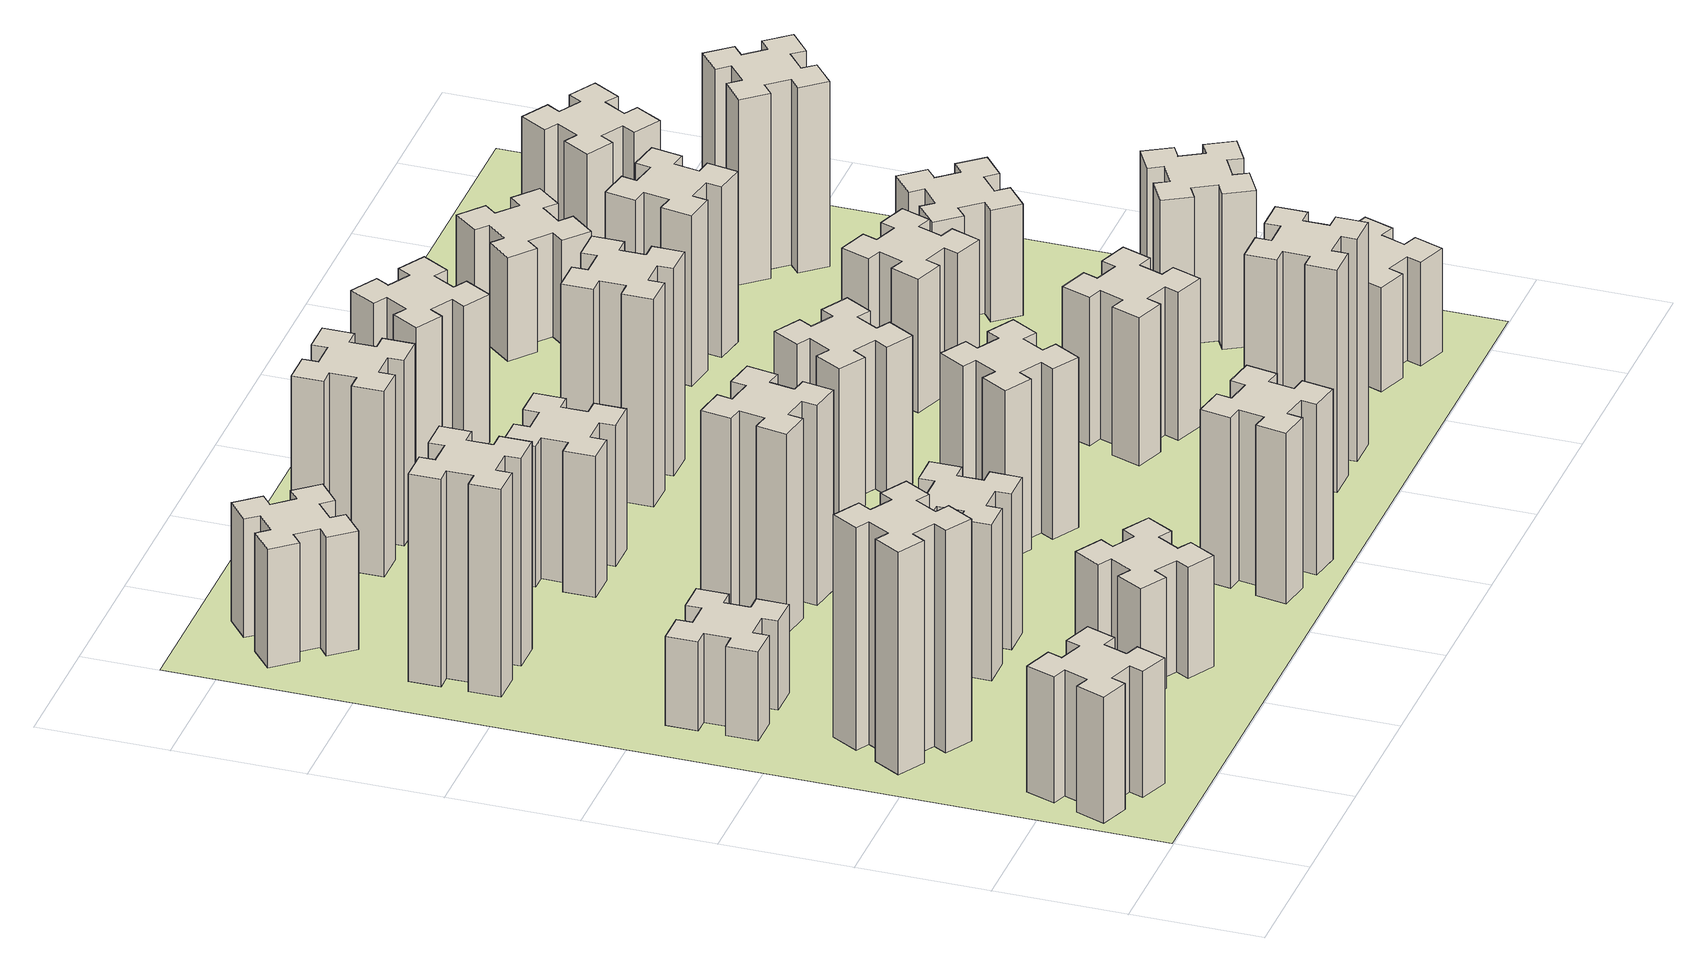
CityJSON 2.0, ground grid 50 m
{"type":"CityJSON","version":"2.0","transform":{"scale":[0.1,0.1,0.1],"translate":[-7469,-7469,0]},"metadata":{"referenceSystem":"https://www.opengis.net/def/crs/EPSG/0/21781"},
"CityObjects":{
"building1":{"type":"Building","attributes":{"class":"1000","function":"1000","usage":"1000","yearOfConstruction":2016,"roofType":"1000","measuredHeight":51,"storeysAboveGround":30,"storeysBelowGround":0},"geometry":[{"type":"Solid","lod":"1","boundaries":[[[[0,1,2,3,4,5,6,7,8,9,10,11,12,13,14,15,16,17,18,19]],[[17,16,20,21]],[[16,15,22,20]],[[15,14,23,22]],[[14,13,24,23]],[[13,12,25,24]],[[12,11,26,25]],[[11,10,27,26]],[[10,9,28,27]],[[9,8,29,28]],[[8,7,30,29]],[[7,6,31,30]],[[6,5,32,31]],[[5,4,33,32]],[[4,3,34,33]],[[3,2,35,34]],[[2,1,36,35]],[[1,0,37,36]],[[0,19,38,37]],[[19,18,39,38]],[[18,17,21,39]],[[24,25,26,27,28,29,30,31,32,33,34,35,36,37,38,39,21,20,22,23]]]]}]},
"building2":{"type":"Building","attributes":{"class":"1000","function":"1000","usage":"1000","yearOfConstruction":2016,"roofType":"1000","measuredHeight":90,"storeysAboveGround":30,"storeysBelowGround":0},"geometry":[{"type":"Solid","lod":"1","boundaries":[[[[40,41,42,43,44,45,46,47,48,49,50,51,52,53,54,55,56,57,58,59]],[[57,56,60,61]],[[56,55,62,60]],[[55,54,63,62]],[[54,53,64,63]],[[53,52,65,64]],[[52,51,66,65]],[[51,50,67,66]],[[50,49,68,67]],[[49,48,69,68]],[[48,47,70,69]],[[47,46,71,70]],[[46,45,72,71]],[[45,44,73,72]],[[44,43,74,73]],[[43,42,75,74]],[[42,41,76,75]],[[41,40,77,76]],[[40,59,78,77]],[[59,58,79,78]],[[58,57,61,79]],[[64,65,66,67,68,69,70,71,72,73,74,75,76,77,78,79,61,60,62,63]]]]}]},
"building3":{"type":"Building","attributes":{"class":"1000","function":"1000","usage":"1000","yearOfConstruction":2016,"roofType":"1000","measuredHeight":36,"storeysAboveGround":30,"storeysBelowGround":0},"geometry":[{"type":"Solid","lod":"1","boundaries":[[[[80,81,82,83,84,85,86,87,88,89,90,91,92,93,94,95,96,97,98,99]],[[97,96,100,101]],[[96,95,102,100]],[[95,94,103,102]],[[94,93,104,103]],[[93,92,105,104]],[[92,91,106,105]],[[91,90,107,106]],[[90,89,108,107]],[[89,88,109,108]],[[88,87,110,109]],[[87,86,111,110]],[[86,85,112,111]],[[85,84,113,112]],[[84,83,114,113]],[[83,82,115,114]],[[82,81,116,115]],[[81,80,117,116]],[[80,99,118,117]],[[99,98,119,118]],[[98,97,101,119]],[[104,105,106,107,108,109,110,111,112,113,114,115,116,117,118,119,101,100,102,103]]]]}]},
"building4":{"type":"Building","attributes":{"class":"1000","function":"1000","usage":"1000","yearOfConstruction":2016,"roofType":"1000","measuredHeight":84,"storeysAboveGround":30,"storeysBelowGround":0},"geometry":[{"type":"Solid","lod":"1","boundaries":[[[[120,121,122,123,124,125,126,127,128,129,130,131,132,133,134,135,136,137,138,139]],[[137,136,140,141]],[[136,135,142,140]],[[135,134,143,142]],[[134,133,144,143]],[[133,132,145,144]],[[132,131,146,145]],[[131,130,147,146]],[[130,129,148,147]],[[129,128,149,148]],[[128,127,150,149]],[[127,126,151,150]],[[126,125,152,151]],[[125,124,153,152]],[[124,123,154,153]],[[123,122,155,154]],[[122,121,156,155]],[[121,120,157,156]],[[120,139,158,157]],[[139,138,159,158]],[[138,137,141,159]],[[144,145,146,147,148,149,150,151,152,153,154,155,156,157,158,159,141,140,142,143]]]]}]},
"building5":{"type":"Building","attributes":{"class":"1000","function":"1000","usage":"1000","yearOfConstruction":2016,"roofType":"1000","measuredHeight":45,"storeysAboveGround":30,"storeysBelowGround":0},"geometry":[{"type":"Solid","lod":"1","boundaries":[[[[160,161,162,163,164,165,166,167,168,169,170,171,172,173,174,175,176,177,178,179]],[[177,176,180,181]],[[176,175,182,180]],[[175,174,183,182]],[[174,173,184,183]],[[173,172,185,184]],[[172,171,186,185]],[[171,170,187,186]],[[170,169,188,187]],[[169,168,189,188]],[[168,167,190,189]],[[167,166,191,190]],[[166,165,192,191]],[[165,164,193,192]],[[164,163,194,193]],[[163,162,195,194]],[[162,161,196,195]],[[161,160,197,196]],[[160,179,198,197]],[[179,178,199,198]],[[178,177,181,199]],[[184,185,186,187,188,189,190,191,192,193,194,195,196,197,198,199,181,180,182,183]]]]}]},
"building6":{"type":"Building","attributes":{"class":"1000","function":"1000","usage":"1000","yearOfConstruction":2016,"roofType":"1000","measuredHeight":63,"storeysAboveGround":30,"storeysBelowGround":0},"geometry":[{"type":"Solid","lod":"1","boundaries":[[[[200,201,202,203,204,205,206,207,208,209,210,211,212,213,214,215,216,217,218,219]],[[217,216,220,221]],[[216,215,222,220]],[[215,214,223,222]],[[214,213,224,223]],[[213,212,225,224]],[[212,211,226,225]],[[211,210,227,226]],[[210,209,228,227]],[[209,208,229,228]],[[208,207,230,229]],[[207,206,231,230]],[[206,205,232,231]],[[205,204,233,232]],[[204,203,234,233]],[[203,202,235,234]],[[202,201,236,235]],[[201,200,237,236]],[[200,219,238,237]],[[219,218,239,238]],[[218,217,221,239]],[[224,225,226,227,228,229,230,231,232,233,234,235,236,237,238,239,221,220,222,223]]]]}]},
"building7":{"type":"Building","attributes":{"class":"1000","function":"1000","usage":"1000","yearOfConstruction":2016,"roofType":"1000","measuredHeight":48,"storeysAboveGround":30,"storeysBelowGround":0},"geometry":[{"type":"Solid","lod":"1","boundaries":[[[[240,241,242,243,244,245,246,247,248,249,250,251,252,253,254,255,256,257,258,259]],[[257,256,260,261]],[[256,255,262,260]],[[255,254,263,262]],[[254,253,264,263]],[[253,252,265,264]],[[252,251,266,265]],[[251,250,267,266]],[[250,249,268,267]],[[249,248,269,268]],[[248,247,270,269]],[[247,246,271,270]],[[246,245,272,271]],[[245,244,273,272]],[[244,243,274,273]],[[243,242,275,274]],[[242,241,276,275]],[[241,240,277,276]],[[240,259,278,277]],[[259,258,279,278]],[[258,257,261,279]],[[264,265,266,267,268,269,270,271,272,273,274,275,276,277,278,279,261,260,262,263]]]]}]},
"building8":{"type":"Building","attributes":{"class":"1000","function":"1000","usage":"1000","yearOfConstruction":2016,"roofType":"1000","measuredHeight":81,"storeysAboveGround":30,"storeysBelowGround":0},"geometry":[{"type":"Solid","lod":"1","boundaries":[[[[280,281,282,283,284,285,286,287,288,289,290,291,292,293,294,295,296,297,298,299]],[[297,296,300,301]],[[296,295,302,300]],[[295,294,303,302]],[[294,293,304,303]],[[293,292,305,304]],[[292,291,306,305]],[[291,290,307,306]],[[290,289,308,307]],[[289,288,309,308]],[[288,287,310,309]],[[287,286,311,310]],[[286,285,312,311]],[[285,284,313,312]],[[284,283,314,313]],[[283,282,315,314]],[[282,281,316,315]],[[281,280,317,316]],[[280,299,318,317]],[[299,298,319,318]],[[298,297,301,319]],[[304,305,306,307,308,309,310,311,312,313,314,315,316,317,318,319,301,300,302,303]]]]}]},
"building9":{"type":"Building","attributes":{"class":"1000","function":"1000","usage":"1000","yearOfConstruction":2016,"roofType":"1000","measuredHeight":57,"storeysAboveGround":30,"storeysBelowGround":0},"geometry":[{"type":"Solid","lod":"1","boundaries":[[[[320,321,322,323,324,325,326,327,328,329,330,331,332,333,334,335,336,337,338,339]],[[337,336,340,341]],[[336,335,342,340]],[[335,334,343,342]],[[334,333,344,343]],[[333,332,345,344]],[[332,331,346,345]],[[331,330,347,346]],[[330,329,348,347]],[[329,328,349,348]],[[328,327,350,349]],[[327,326,351,350]],[[326,325,352,351]],[[325,324,353,352]],[[324,323,354,353]],[[323,322,355,354]],[[322,321,356,355]],[[321,320,357,356]],[[320,339,358,357]],[[339,338,359,358]],[[338,337,341,359]],[[344,345,346,347,348,349,350,351,352,353,354,355,356,357,358,359,341,340,342,343]]]]}]},
"building10":{"type":"Building","attributes":{"class":"1000","function":"1000","usage":"1000","yearOfConstruction":2016,"roofType":"1000","measuredHeight":69,"storeysAboveGround":30,"storeysBelowGround":0},"geometry":[{"type":"Solid","lod":"1","boundaries":[[[[360,361,362,363,364,365,366,367,368,369,370,371,372,373,374,375,376,377,378,379]],[[377,376,380,381]],[[376,375,382,380]],[[375,374,383,382]],[[374,373,384,383]],[[373,372,385,384]],[[372,371,386,385]],[[371,370,387,386]],[[370,369,388,387]],[[369,368,389,388]],[[368,367,390,389]],[[367,366,391,390]],[[366,365,392,391]],[[365,364,393,392]],[[364,363,394,393]],[[363,362,395,394]],[[362,361,396,395]],[[361,360,397,396]],[[360,379,398,397]],[[379,378,399,398]],[[378,377,381,399]],[[384,385,386,387,388,389,390,391,392,393,394,395,396,397,398,399,381,380,382,383]]]]}]},
"building11":{"type":"Building","attributes":{"class":"1000","function":"1000","usage":"1000","yearOfConstruction":2016,"roofType":"1000","measuredHeight":75,"storeysAboveGround":30,"storeysBelowGround":0},"geometry":[{"type":"Solid","lod":"1","boundaries":[[[[400,401,402,403,404,405,406,407,408,409,410,411,412,413,414,415,416,417,418,419]],[[417,416,420,421]],[[416,415,422,420]],[[415,414,423,422]],[[414,413,424,423]],[[413,412,425,424]],[[412,411,426,425]],[[411,410,427,426]],[[410,409,428,427]],[[409,408,429,428]],[[408,407,430,429]],[[407,406,431,430]],[[406,405,432,431]],[[405,404,433,432]],[[404,403,434,433]],[[403,402,435,434]],[[402,401,436,435]],[[401,400,437,436]],[[400,419,438,437]],[[419,418,439,438]],[[418,417,421,439]],[[424,425,426,427,428,429,430,431,432,433,434,435,436,437,438,439,421,420,422,423]]]]}]},
"building12":{"type":"Building","attributes":{"class":"1000","function":"1000","usage":"1000","yearOfConstruction":2016,"roofType":"1000","measuredHeight":69,"storeysAboveGround":30,"storeysBelowGround":0},"geometry":[{"type":"Solid","lod":"1","boundaries":[[[[440,441,442,443,444,445,446,447,448,449,450,451,452,453,454,455,456,457,458,459]],[[457,456,460,461]],[[456,455,462,460]],[[455,454,463,462]],[[454,453,464,463]],[[453,452,465,464]],[[452,451,466,465]],[[451,450,467,466]],[[450,449,468,467]],[[449,448,469,468]],[[448,447,470,469]],[[447,446,471,470]],[[446,445,472,471]],[[445,444,473,472]],[[444,443,474,473]],[[443,442,475,474]],[[442,441,476,475]],[[441,440,477,476]],[[440,459,478,477]],[[459,458,479,478]],[[458,457,461,479]],[[464,465,466,467,468,469,470,471,472,473,474,475,476,477,478,479,461,460,462,463]]]]}]},
"building13":{"type":"Building","attributes":{"class":"1000","function":"1000","usage":"1000","yearOfConstruction":2016,"roofType":"1000","measuredHeight":60,"storeysAboveGround":30,"storeysBelowGround":0},"geometry":[{"type":"Solid","lod":"1","boundaries":[[[[480,481,482,483,484,485,486,487,488,489,490,491,492,493,494,495,496,497,498,499]],[[497,496,500,501]],[[496,495,502,500]],[[495,494,503,502]],[[494,493,504,503]],[[493,492,505,504]],[[492,491,506,505]],[[491,490,507,506]],[[490,489,508,507]],[[489,488,509,508]],[[488,487,510,509]],[[487,486,511,510]],[[486,485,512,511]],[[485,484,513,512]],[[484,483,514,513]],[[483,482,515,514]],[[482,481,516,515]],[[481,480,517,516]],[[480,499,518,517]],[[499,498,519,518]],[[498,497,501,519]],[[504,505,506,507,508,509,510,511,512,513,514,515,516,517,518,519,501,500,502,503]]]]}]},
"building14":{"type":"Building","attributes":{"class":"1000","function":"1000","usage":"1000","yearOfConstruction":2016,"roofType":"1000","measuredHeight":84,"storeysAboveGround":30,"storeysBelowGround":0},"geometry":[{"type":"Solid","lod":"1","boundaries":[[[[520,521,522,523,524,525,526,527,528,529,530,531,532,533,534,535,536,537,538,539]],[[537,536,540,541]],[[536,535,542,540]],[[535,534,543,542]],[[534,533,544,543]],[[533,532,545,544]],[[532,531,546,545]],[[531,530,547,546]],[[530,529,548,547]],[[529,528,549,548]],[[528,527,550,549]],[[527,526,551,550]],[[526,525,552,551]],[[525,524,553,552]],[[524,523,554,553]],[[523,522,555,554]],[[522,521,556,555]],[[521,520,557,556]],[[520,539,558,557]],[[539,538,559,558]],[[538,537,541,559]],[[544,545,546,547,548,549,550,551,552,553,554,555,556,557,558,559,541,540,542,543]]]]}]},
"building15":{"type":"Building","attributes":{"class":"1000","function":"1000","usage":"1000","yearOfConstruction":2016,"roofType":"1000","measuredHeight":90,"storeysAboveGround":30,"storeysBelowGround":0},"geometry":[{"type":"Solid","lod":"1","boundaries":[[[[560,561,562,563,564,565,566,567,568,569,570,571,572,573,574,575,576,577,578,579]],[[577,576,580,581]],[[576,575,582,580]],[[575,574,583,582]],[[574,573,584,583]],[[573,572,585,584]],[[572,571,586,585]],[[571,570,587,586]],[[570,569,588,587]],[[569,568,589,588]],[[568,567,590,589]],[[567,566,591,590]],[[566,565,592,591]],[[565,564,593,592]],[[564,563,594,593]],[[563,562,595,594]],[[562,561,596,595]],[[561,560,597,596]],[[560,579,598,597]],[[579,578,599,598]],[[578,577,581,599]],[[584,585,586,587,588,589,590,591,592,593,594,595,596,597,598,599,581,580,582,583]]]]}]},
"building16":{"type":"Building","attributes":{"class":"1000","function":"1000","usage":"1000","yearOfConstruction":2016,"roofType":"1000","measuredHeight":60,"storeysAboveGround":30,"storeysBelowGround":0},"geometry":[{"type":"Solid","lod":"1","boundaries":[[[[600,601,602,603,604,605,606,607,608,609,610,611,612,613,614,615,616,617,618,619]],[[617,616,620,621]],[[616,615,622,620]],[[615,614,623,622]],[[614,613,624,623]],[[613,612,625,624]],[[612,611,626,625]],[[611,610,627,626]],[[610,609,628,627]],[[609,608,629,628]],[[608,607,630,629]],[[607,606,631,630]],[[606,605,632,631]],[[605,604,633,632]],[[604,603,634,633]],[[603,602,635,634]],[[602,601,636,635]],[[601,600,637,636]],[[600,619,638,637]],[[619,618,639,638]],[[618,617,621,639]],[[624,625,626,627,628,629,630,631,632,633,634,635,636,637,638,639,621,620,622,623]]]]}]},
"building17":{"type":"Building","attributes":{"class":"1000","function":"1000","usage":"1000","yearOfConstruction":2016,"roofType":"1000","measuredHeight":60,"storeysAboveGround":30,"storeysBelowGround":0},"geometry":[{"type":"Solid","lod":"1","boundaries":[[[[640,641,642,643,644,645,646,647,648,649,650,651,652,653,654,655,656,657,658,659]],[[657,656,660,661]],[[656,655,662,660]],[[655,654,663,662]],[[654,653,664,663]],[[653,652,665,664]],[[652,651,666,665]],[[651,650,667,666]],[[650,649,668,667]],[[649,648,669,668]],[[648,647,670,669]],[[647,646,671,670]],[[646,645,672,671]],[[645,644,673,672]],[[644,643,674,673]],[[643,642,675,674]],[[642,641,676,675]],[[641,640,677,676]],[[640,659,678,677]],[[659,658,679,678]],[[658,657,661,679]],[[664,665,666,667,668,669,670,671,672,673,674,675,676,677,678,679,661,660,662,663]]]]}]},
"building18":{"type":"Building","attributes":{"class":"1000","function":"1000","usage":"1000","yearOfConstruction":2016,"roofType":"1000","measuredHeight":54,"storeysAboveGround":30,"storeysBelowGround":0},"geometry":[{"type":"Solid","lod":"1","boundaries":[[[[680,681,682,683,684,685,686,687,688,689,690,691,692,693,694,695,696,697,698,699]],[[697,696,700,701]],[[696,695,702,700]],[[695,694,703,702]],[[694,693,704,703]],[[693,692,705,704]],[[692,691,706,705]],[[691,690,707,706]],[[690,689,708,707]],[[689,688,709,708]],[[688,687,710,709]],[[687,686,711,710]],[[686,685,712,711]],[[685,684,713,712]],[[684,683,714,713]],[[683,682,715,714]],[[682,681,716,715]],[[681,680,717,716]],[[680,699,718,717]],[[699,698,719,718]],[[698,697,701,719]],[[704,705,706,707,708,709,710,711,712,713,714,715,716,717,718,719,701,700,702,703]]]]}]},
"building19":{"type":"Building","attributes":{"class":"1000","function":"1000","usage":"1000","yearOfConstruction":2016,"roofType":"1000","measuredHeight":69,"storeysAboveGround":30,"storeysBelowGround":0},"geometry":[{"type":"Solid","lod":"1","boundaries":[[[[720,721,722,723,724,725,726,727,728,729,730,731,732,733,734,735,736,737,738,739]],[[737,736,740,741]],[[736,735,742,740]],[[735,734,743,742]],[[734,733,744,743]],[[733,732,745,744]],[[732,731,746,745]],[[731,730,747,746]],[[730,729,748,747]],[[729,728,749,748]],[[728,727,750,749]],[[727,726,751,750]],[[726,725,752,751]],[[725,724,753,752]],[[724,723,754,753]],[[723,722,755,754]],[[722,721,756,755]],[[721,720,757,756]],[[720,739,758,757]],[[739,738,759,758]],[[738,737,741,759]],[[744,745,746,747,748,749,750,751,752,753,754,755,756,757,758,759,741,740,742,743]]]]}]},
"building20":{"type":"Building","attributes":{"class":"1000","function":"1000","usage":"1000","yearOfConstruction":2016,"roofType":"1000","measuredHeight":42,"storeysAboveGround":30,"storeysBelowGround":0},"geometry":[{"type":"Solid","lod":"1","boundaries":[[[[760,761,762,763,764,765,766,767,768,769,770,771,772,773,774,775,776,777,778,779]],[[777,776,780,781]],[[776,775,782,780]],[[775,774,783,782]],[[774,773,784,783]],[[773,772,785,784]],[[772,771,786,785]],[[771,770,787,786]],[[770,769,788,787]],[[769,768,789,788]],[[768,767,790,789]],[[767,766,791,790]],[[766,765,792,791]],[[765,764,793,792]],[[764,763,794,793]],[[763,762,795,794]],[[762,761,796,795]],[[761,760,797,796]],[[760,779,798,797]],[[779,778,799,798]],[[778,777,781,799]],[[784,785,786,787,788,789,790,791,792,793,794,795,796,797,798,799,781,780,782,783]]]]}]},
"building21":{"type":"Building","attributes":{"class":"1000","function":"1000","usage":"1000","yearOfConstruction":2016,"roofType":"1000","measuredHeight":42,"storeysAboveGround":30,"storeysBelowGround":0},"geometry":[{"type":"Solid","lod":"1","boundaries":[[[[800,801,802,803,804,805,806,807,808,809,810,811,812,813,814,815,816,817,818,819]],[[817,816,820,821]],[[816,815,822,820]],[[815,814,823,822]],[[814,813,824,823]],[[813,812,825,824]],[[812,811,826,825]],[[811,810,827,826]],[[810,809,828,827]],[[809,808,829,828]],[[808,807,830,829]],[[807,806,831,830]],[[806,805,832,831]],[[805,804,833,832]],[[804,803,834,833]],[[803,802,835,834]],[[802,801,836,835]],[[801,800,837,836]],[[800,819,838,837]],[[819,818,839,838]],[[818,817,821,839]],[[824,825,826,827,828,829,830,831,832,833,834,835,836,837,838,839,821,820,822,823]]]]}]},
"building22":{"type":"Building","attributes":{"class":"1000","function":"1000","usage":"1000","yearOfConstruction":2016,"roofType":"1000","measuredHeight":63,"storeysAboveGround":30,"storeysBelowGround":0},"geometry":[{"type":"Solid","lod":"1","boundaries":[[[[840,841,842,843,844,845,846,847,848,849,850,851,852,853,854,855,856,857,858,859]],[[857,856,860,861]],[[856,855,862,860]],[[855,854,863,862]],[[854,853,864,863]],[[853,852,865,864]],[[852,851,866,865]],[[851,850,867,866]],[[850,849,868,867]],[[849,848,869,868]],[[848,847,870,869]],[[847,846,871,870]],[[846,845,872,871]],[[845,844,873,872]],[[844,843,874,873]],[[843,842,875,874]],[[842,841,876,875]],[[841,840,877,876]],[[840,859,878,877]],[[859,858,879,878]],[[858,857,861,879]],[[864,865,866,867,868,869,870,871,872,873,874,875,876,877,878,879,861,860,862,863]]]]}]},
"building23":{"type":"Building","attributes":{"class":"1000","function":"1000","usage":"1000","yearOfConstruction":2016,"roofType":"1000","measuredHeight":45,"storeysAboveGround":30,"storeysBelowGround":0},"geometry":[{"type":"Solid","lod":"1","boundaries":[[[[880,881,882,883,884,885,886,887,888,889,890,891,892,893,894,895,896,897,898,899]],[[897,896,900,901]],[[896,895,902,900]],[[895,894,903,902]],[[894,893,904,903]],[[893,892,905,904]],[[892,891,906,905]],[[891,890,907,906]],[[890,889,908,907]],[[889,888,909,908]],[[888,887,910,909]],[[887,886,911,910]],[[886,885,912,911]],[[885,884,913,912]],[[884,883,914,913]],[[883,882,915,914]],[[882,881,916,915]],[[881,880,917,916]],[[880,899,918,917]],[[899,898,919,918]],[[898,897,901,919]],[[904,905,906,907,908,909,910,911,912,913,914,915,916,917,918,919,901,900,902,903]]]]}]},
"building24":{"type":"Building","attributes":{"class":"1000","function":"1000","usage":"1000","yearOfConstruction":2016,"roofType":"1000","measuredHeight":75,"storeysAboveGround":30,"storeysBelowGround":0},"geometry":[{"type":"Solid","lod":"1","boundaries":[[[[920,921,922,923,924,925,926,927,928,929,930,931,932,933,934,935,936,937,938,939]],[[937,936,940,941]],[[936,935,942,940]],[[935,934,943,942]],[[934,933,944,943]],[[933,932,945,944]],[[932,931,946,945]],[[931,930,947,946]],[[930,929,948,947]],[[929,928,949,948]],[[928,927,950,949]],[[927,926,951,950]],[[926,925,952,951]],[[925,924,953,952]],[[924,923,954,953]],[[923,922,955,954]],[[922,921,956,955]],[[921,920,957,956]],[[920,939,958,957]],[[939,938,959,958]],[[938,937,941,959]],[[944,945,946,947,948,949,950,951,952,953,954,955,956,957,958,959,941,940,942,943]]]]}]},
"building25":{"type":"Building","attributes":{"class":"1000","function":"1000","usage":"1000","yearOfConstruction":2016,"roofType":"1000","measuredHeight":42,"storeysAboveGround":30,"storeysBelowGround":0},"geometry":[{"type":"Solid","lod":"1","boundaries":[[[[960,961,962,963,964,965,966,967,968,969,970,971,972,973,974,975,976,977,978,979]],[[977,976,980,981]],[[976,975,982,980]],[[975,974,983,982]],[[974,973,984,983]],[[973,972,985,984]],[[972,971,986,985]],[[971,970,987,986]],[[970,969,988,987]],[[969,968,989,988]],[[968,967,990,989]],[[967,966,991,990]],[[966,965,992,991]],[[965,964,993,992]],[[964,963,994,993]],[[963,962,995,994]],[[962,961,996,995]],[[961,960,997,996]],[[960,979,998,997]],[[979,978,999,998]],[[978,977,981,999]],[[984,985,986,987,988,989,990,991,992,993,994,995,996,997,998,999,981,980,982,983]]]]}]},
"landuse1":{"type":"LandUse","attributes":{"name":"plot1","function":"1010"},"geometry":[{"type":"MultiSurface","lod":"1","boundaries":[[[1000,1001,1002,1003]]]}]}
},
"vertices":[
[360,462,0],[266,496,0],[287,552,0],[174,593,0],[133,480,0],[189,460,0],[155,366,0],[99,387,0],[57,274,0],[170,233,0],[191,289,0],[285,255,0],[264,199,0],[377,157,0],[418,270,0],[362,291,0],[396,385,0],[452,364,0],[493,477,0],[380,518,0],[396,385,510],[452,364,510],[362,291,510],[418,270,510],[377,157,510],[264,199,510],[285,255,510],[191,289,510],[170,233,510],[57,274,510],[99,387,510],[155,366,510],[189,460,510],[133,480,510],[174,593,510],[287,552,510],[266,496,510],[360,462,510],[380,518,510],[493,477,510],
[277,1045,0],[364,995,0],[334,943,0],[438,883,0],[498,987,0],[446,1017,0],[496,1104,0],[548,1074,0],[608,1178,0],[504,1238,0],[474,1186,0],[387,1236,0],[417,1288,0],[313,1348,0],[253,1244,0],[305,1214,0],[255,1127,0],[203,1157,0],[143,1053,0],[247,993,0],[255,1127,900],[203,1157,900],[305,1214,900],[253,1244,900],[313,1348,900],[417,1288,900],[387,1236,900],[474,1186,900],[504,1238,900],[608,1178,900],[548,1074,900],[496,1104,900],[446,1017,900],[498,987,900],[438,883,900],[334,943,900],[364,995,900],[277,1045,900],[247,993,900],[143,1053,900],
[265,1805,0],[265,1705,0],[205,1705,0],[205,1585,0],[325,1585,0],[325,1645,0],[425,1645,0],[425,1585,0],[545,1585,0],[545,1705,0],[485,1705,0],[485,1805,0],[545,1805,0],[545,1925,0],[425,1925,0],[425,1865,0],[325,1865,0],[325,1925,0],[205,1925,0],[205,1805,0],[325,1865,360],[325,1925,360],[425,1865,360],[425,1925,360],[545,1925,360],[545,1805,360],[485,1805,360],[485,1705,360],[545,1705,360],[545,1585,360],[425,1585,360],[425,1645,360],[325,1645,360],[325,1585,360],[205,1585,360],[205,1705,360],[265,1705,360],[265,1805,360],[205,1805,360],[205,1925,360],
[265,2745,0],[265,2645,0],[205,2645,0],[205,2525,0],[325,2525,0],[325,2585,0],[425,2585,0],[425,2525,0],[545,2525,0],[545,2645,0],[485,2645,0],[485,2745,0],[545,2745,0],[545,2865,0],[425,2865,0],[425,2805,0],[325,2805,0],[325,2865,0],[205,2865,0],[205,2745,0],[325,2805,840],[325,2865,840],[425,2805,840],[425,2865,840],[545,2865,840],[545,2745,840],[485,2745,840],[485,2645,840],[545,2645,840],[545,2525,840],[425,2525,840],[425,2585,840],[325,2585,840],[325,2525,840],[205,2525,840],[205,2645,840],[265,2645,840],[265,2745,840],[205,2745,840],[205,2865,840],
[1045,574,0],[995,487,0],[943,517,0],[883,413,0],[987,353,0],[1017,405,0],[1104,355,0],[1074,303,0],[1178,243,0],[1238,347,0],[1186,377,0],[1236,464,0],[1288,434,0],[1348,538,0],[1244,598,0],[1214,546,0],[1127,596,0],[1157,648,0],[1053,708,0],[993,604,0],[1127,596,450],[1157,648,450],[1214,546,450],[1244,598,450],[1348,538,450],[1288,434,450],[1236,464,450],[1186,377,450],[1238,347,450],[1178,243,450],[1074,303,450],[1104,355,450],[1017,405,450],[987,353,450],[883,413,450],[943,517,450],[995,487,450],[1045,574,450],[993,604,450],[1053,708,450],
[905,1165,0],[905,1065,0],[845,1065,0],[845,945,0],[965,945,0],[965,1005,0],[1065,1005,0],[1065,945,0],[1185,945,0],[1185,1065,0],[1125,1065,0],[1125,1165,0],[1185,1165,0],[1185,1285,0],[1065,1285,0],[1065,1225,0],[965,1225,0],[965,1285,0],[845,1285,0],[845,1165,0],[965,1225,630],[965,1285,630],[1065,1225,630],[1065,1285,630],[1185,1285,630],[1185,1165,630],[1125,1165,630],[1125,1065,630],[1185,1065,630],[1185,945,630],[1065,945,630],[1065,1005,630],[965,1005,630],[965,945,630],[845,945,630],[845,1065,630],[905,1065,630],[905,1165,630],[845,1165,630],[845,1285,630],
[408,3219,0],[484,3283,0],[523,3237,0],[615,3314,0],[538,3406,0],[492,3368,0],[427,3444,0],[473,3483,0],[396,3575,0],[304,3498,0],[343,3452,0],[266,3387,0],[228,3433,0],[136,3356,0],[213,3264,0],[259,3303,0],[323,3226,0],[277,3188,0],[354,3096,0],[446,3173,0],[323,3226,480],[277,3188,480],[259,3303,480],[213,3264,480],[136,3356,480],[228,3433,480],[266,3387,480],[343,3452,480],[304,3498,480],[396,3575,480],[473,3483,480],[427,3444,480],[492,3368,480],[538,3406,480],[615,3314,480],[523,3237,480],[484,3283,480],[408,3219,480],[446,3173,480],[354,3096,480],
[1016,1924,0],[998,1825,0],[939,1836,0],[918,1717,0],[1037,1697,0],[1047,1756,0],[1145,1738,0],[1135,1679,0],[1253,1658,0],[1274,1777,0],[1215,1787,0],[1232,1885,0],[1291,1875,0],[1312,1993,0],[1194,2014,0],[1184,1955,0],[1085,1972,0],[1096,2031,0],[977,2052,0],[957,1934,0],[1085,1972,810],[1096,2031,810],[1184,1955,810],[1194,2014,810],[1312,1993,810],[1291,1875,810],[1232,1885,810],[1215,1787,810],[1274,1777,810],[1253,1658,810],[1135,1679,810],[1145,1738,810],[1047,1756,810],[1037,1697,810],[918,1717,810],[939,1836,810],[998,1825,810],[1016,1924,810],[957,1934,810],[977,2052,810],
[1225,2545,0],[1225,2645,0],[1285,2645,0],[1285,2765,0],[1165,2765,0],[1165,2705,0],[1065,2705,0],[1065,2765,0],[945,2765,0],[945,2645,0],[1005,2645,0],[1005,2545,0],[945,2545,0],[945,2425,0],[1065,2425,0],[1065,2485,0],[1165,2485,0],[1165,2425,0],[1285,2425,0],[1285,2545,0],[1165,2485,570],[1165,2425,570],[1065,2485,570],[1065,2425,570],[945,2425,570],[945,2545,570],[1005,2545,570],[1005,2645,570],[945,2645,570],[945,2765,570],[1065,2765,570],[1065,2705,570],[1165,2705,570],[1165,2765,570],[1285,2765,570],[1285,2645,570],[1225,2645,570],[1225,2545,570],[1285,2545,570],[1285,2425,570],
[1756,344,0],[1738,245,0],[1679,256,0],[1658,137,0],[1777,117,0],[1787,176,0],[1885,158,0],[1875,99,0],[1993,78,0],[2014,197,0],[1955,207,0],[1972,305,0],[2031,295,0],[2052,413,0],[1934,434,0],[1924,375,0],[1825,392,0],[1836,451,0],[1717,472,0],[1697,354,0],[1825,392,690],[1836,451,690],[1924,375,690],[1934,434,690],[2052,413,690],[2031,295,690],[1972,305,690],[1955,207,690],[2014,197,690],[1993,78,690],[1875,99,690],[1885,158,690],[1787,176,690],[1777,117,690],[1658,137,690],[1679,256,690],[1738,245,690],[1756,344,690],[1697,354,690],[1717,472,690],
[905,3385,0],[905,3285,0],[845,3285,0],[845,3165,0],[965,3165,0],[965,3225,0],[1065,3225,0],[1065,3165,0],[1185,3165,0],[1185,3285,0],[1125,3285,0],[1125,3385,0],[1185,3385,0],[1185,3505,0],[1065,3505,0],[1065,3445,0],[965,3445,0],[965,3505,0],[845,3505,0],[845,3385,0],[965,3445,750],[965,3505,750],[1065,3445,750],[1065,3505,750],[1185,3505,750],[1185,3385,750],[1125,3385,750],[1125,3285,750],[1185,3285,750],[1185,3165,750],[1065,3165,750],[1065,3225,750],[965,3225,750],[965,3165,750],[845,3165,750],[845,3285,750],[905,3285,750],[905,3385,750],[845,3385,750],[845,3505,750],
[1785,1314,0],[1735,1227,0],[1683,1257,0],[1623,1153,0],[1727,1093,0],[1757,1145,0],[1844,1095,0],[1814,1043,0],[1918,983,0],[1978,1087,0],[1926,1117,0],[1976,1204,0],[2028,1174,0],[2088,1278,0],[1984,1338,0],[1954,1286,0],[1867,1336,0],[1897,1388,0],[1793,1448,0],[1733,1344,0],[1867,1336,690],[1897,1388,690],[1954,1286,690],[1984,1338,690],[2088,1278,690],[2028,1174,690],[1976,1204,690],[1926,1117,690],[1978,1087,690],[1918,983,690],[1814,1043,690],[1844,1095,690],[1757,1145,690],[1727,1093,690],[1623,1153,690],[1683,1257,690],[1735,1227,690],[1785,1314,690],[1733,1344,690],[1793,1448,690],
[2054,1926,0],[1967,1976,0],[1997,2028,0],[1893,2088,0],[1833,1984,0],[1885,1954,0],[1835,1867,0],[1783,1897,0],[1723,1793,0],[1827,1733,0],[1857,1785,0],[1944,1735,0],[1914,1683,0],[2018,1623,0],[2078,1727,0],[2026,1757,0],[2076,1844,0],[2128,1814,0],[2188,1918,0],[2084,1978,0],[2076,1844,600],[2128,1814,600],[2026,1757,600],[2078,1727,600],[2018,1623,600],[1914,1683,600],[1944,1735,600],[1857,1785,600],[1827,1733,600],[1723,1793,600],[1783,1897,600],[1835,1867,600],[1885,1954,600],[1833,1984,600],[1893,2088,600],[1997,2028,600],[1967,1976,600],[2054,1926,600],[2084,1978,600],[2188,1918,600],
[1705,2485,0],[1805,2485,0],[1805,2425,0],[1925,2425,0],[1925,2545,0],[1865,2545,0],[1865,2645,0],[1925,2645,0],[1925,2765,0],[1805,2765,0],[1805,2705,0],[1705,2705,0],[1705,2765,0],[1585,2765,0],[1585,2645,0],[1645,2645,0],[1645,2545,0],[1585,2545,0],[1585,2425,0],[1705,2425,0],[1645,2545,840],[1585,2545,840],[1645,2645,840],[1585,2645,840],[1585,2765,840],[1705,2765,840],[1705,2705,840],[1805,2705,840],[1805,2765,840],[1925,2765,840],[1925,2645,840],[1865,2645,840],[1865,2545,840],[1925,2545,840],[1925,2425,840],[1805,2425,840],[1805,2485,840],[1705,2485,840],[1705,2425,840],[1585,2425,840],
[2705,325,0],[2705,425,0],[2765,425,0],[2765,545,0],[2645,545,0],[2645,485,0],[2545,485,0],[2545,545,0],[2425,545,0],[2425,425,0],[2485,425,0],[2485,325,0],[2425,325,0],[2425,205,0],[2545,205,0],[2545,265,0],[2645,265,0],[2645,205,0],[2765,205,0],[2765,325,0],[2645,265,900],[2645,205,900],[2545,265,900],[2545,205,900],[2425,205,900],[2425,325,900],[2485,325,900],[2485,425,900],[2425,425,900],[2425,545,900],[2545,545,900],[2545,485,900],[2645,485,900],[2645,545,900],[2765,545,900],[2765,425,900],[2705,425,900],[2705,325,900],[2765,325,900],[2765,205,900],
[1657,3265,0],[1744,3215,0],[1714,3163,0],[1818,3103,0],[1878,3207,0],[1826,3237,0],[1876,3324,0],[1928,3294,0],[1988,3398,0],[1884,3458,0],[1854,3406,0],[1767,3456,0],[1797,3508,0],[1693,3568,0],[1633,3464,0],[1685,3434,0],[1635,3347,0],[1583,3377,0],[1523,3273,0],[1627,3213,0],[1635,3347,600],[1583,3377,600],[1685,3434,600],[1633,3464,600],[1693,3568,600],[1797,3508,600],[1767,3456,600],[1854,3406,600],[1884,3458,600],[1988,3398,600],[1928,3294,600],[1876,3324,600],[1826,3237,600],[1878,3207,600],[1818,3103,600],[1714,3163,600],[1744,3215,600],[1657,3265,600],[1627,3213,600],[1523,3273,600],
[2682,931,0],[2716,1025,0],[2772,1004,0],[2813,1117,0],[2700,1158,0],[2680,1102,0],[2586,1136,0],[2607,1192,0],[2494,1233,0],[2453,1120,0],[2509,1100,0],[2475,1006,0],[2419,1027,0],[2377,914,0],[2490,873,0],[2511,929,0],[2605,895,0],[2584,839,0],[2697,797,0],[2738,910,0],[2605,895,600],[2584,839,600],[2511,929,600],[2490,873,600],[2377,914,600],[2419,1027,600],[2475,1006,600],[2509,1100,600],[2453,1120,600],[2494,1233,600],[2607,1192,600],[2586,1136,600],[2680,1102,600],[2700,1158,600],[2813,1117,600],[2772,1004,600],[2716,1025,600],[2682,931,600],[2738,910,600],[2697,797,600],
[2611,1769,0],[2705,1735,0],[2684,1679,0],[2797,1637,0],[2838,1750,0],[2782,1771,0],[2816,1865,0],[2872,1844,0],[2913,1957,0],[2800,1998,0],[2780,1942,0],[2686,1976,0],[2707,2032,0],[2594,2073,0],[2553,1960,0],[2609,1940,0],[2575,1846,0],[2519,1867,0],[2477,1754,0],[2590,1713,0],[2575,1846,540],[2519,1867,540],[2609,1940,540],[2553,1960,540],[2594,2073,540],[2707,2032,540],[2686,1976,540],[2780,1942,540],[2800,1998,540],[2913,1957,540],[2872,1844,540],[2816,1865,540],[2782,1771,540],[2838,1750,540],[2797,1637,540],[2684,1679,540],[2705,1735,540],[2611,1769,540],[2590,1713,540],[2477,1754,540],
[2496,2764,0],[2478,2665,0],[2419,2676,0],[2398,2557,0],[2517,2537,0],[2527,2596,0],[2625,2578,0],[2615,2519,0],[2733,2498,0],[2754,2617,0],[2695,2627,0],[2712,2725,0],[2771,2715,0],[2792,2833,0],[2674,2854,0],[2664,2795,0],[2565,2812,0],[2576,2871,0],[2457,2892,0],[2437,2774,0],[2565,2812,690],[2576,2871,690],[2664,2795,690],[2674,2854,690],[2792,2833,690],[2771,2715,690],[2712,2725,690],[2695,2627,690],[2754,2617,690],[2733,2498,690],[2615,2519,690],[2625,2578,690],[2527,2596,690],[2517,2537,690],[2398,2557,690],[2419,2676,690],[2478,2665,690],[2496,2764,690],[2437,2774,690],[2457,2892,690],
[3249,460,0],[3215,366,0],[3159,387,0],[3117,274,0],[3230,233,0],[3251,289,0],[3345,255,0],[3324,199,0],[3437,157,0],[3478,270,0],[3422,291,0],[3456,385,0],[3512,364,0],[3553,477,0],[3440,518,0],[3420,462,0],[3326,496,0],[3347,552,0],[3234,593,0],[3193,480,0],[3326,496,420],[3347,552,420],[3420,462,420],[3440,518,420],[3553,477,420],[3512,364,420],[3456,385,420],[3422,291,420],[3478,270,420],[3437,157,420],[3324,199,420],[3345,255,420],[3251,289,420],[3230,233,420],[3117,274,420],[3159,387,420],[3215,366,420],[3249,460,420],[3193,480,420],[3234,593,420],
[2486,3183,0],[2563,3119,0],[2524,3073,0],[2616,2996,0],[2693,3088,0],[2647,3126,0],[2712,3203,0],[2758,3164,0],[2835,3256,0],[2743,3333,0],[2704,3287,0],[2628,3352,0],[2666,3398,0],[2574,3475,0],[2497,3383,0],[2543,3344,0],[2479,3268,0],[2433,3306,0],[2356,3214,0],[2448,3137,0],[2479,3268,420],[2433,3306,420],[2543,3344,420],[2497,3383,420],[2574,3475,420],[2666,3398,420],[2628,3352,420],[2704,3287,420],[2743,3333,420],[2835,3256,420],[2758,3164,420],[2712,3203,420],[2647,3126,420],[2693,3088,420],[2616,2996,420],[2524,3073,420],[2563,3119,420],[2486,3183,420],[2448,3137,420],[2356,3214,420],
[3456,1027,0],[3406,1114,0],[3458,1144,0],[3398,1248,0],[3294,1188,0],[3324,1136,0],[3237,1086,0],[3207,1138,0],[3103,1078,0],[3163,974,0],[3215,1004,0],[3265,917,0],[3213,887,0],[3273,783,0],[3377,843,0],[3347,895,0],[3434,945,0],[3464,893,0],[3568,953,0],[3508,1057,0],[3434,945,630],[3464,893,630],[3347,895,630],[3377,843,630],[3273,783,630],[3213,887,630],[3265,917,630],[3215,1004,630],[3163,974,630],[3103,1078,630],[3207,1138,630],[3237,1086,630],[3324,1136,630],[3294,1188,630],[3398,1248,630],[3458,1144,630],[3406,1114,630],[3456,1027,630],[3508,1057,630],[3568,953,630],
[3203,1972,0],[3126,1907,0],[3088,1953,0],[2996,1876,0],[3073,1784,0],[3119,1823,0],[3183,1746,0],[3137,1708,0],[3214,1616,0],[3306,1693,0],[3268,1739,0],[3344,1803,0],[3383,1757,0],[3475,1834,0],[3398,1926,0],[3352,1888,0],[3287,1964,0],[3333,2003,0],[3256,2095,0],[3164,2018,0],[3287,1964,450],[3333,2003,450],[3352,1888,450],[3398,1926,450],[3475,1834,450],[3383,1757,450],[3344,1803,450],[3268,1739,450],[3306,1693,450],[3214,1616,450],[3137,1708,450],[3183,1746,450],[3119,1823,450],[3073,1784,450],[2996,1876,450],[3088,1953,450],[3126,1907,450],[3203,1972,450],[3164,2018,450],[3256,2095,450],
[3219,2563,0],[3283,2486,0],[3237,2448,0],[3314,2356,0],[3406,2433,0],[3368,2479,0],[3444,2543,0],[3483,2497,0],[3575,2574,0],[3498,2666,0],[3452,2628,0],[3387,2704,0],[3433,2743,0],[3356,2835,0],[3264,2758,0],[3303,2712,0],[3226,2647,0],[3188,2693,0],[3096,2616,0],[3173,2524,0],[3226,2647,750],[3188,2693,750],[3303,2712,750],[3264,2758,750],[3356,2835,750],[3433,2743,750],[3387,2704,750],[3452,2628,750],[3498,2666,750],[3575,2574,750],[3483,2497,750],[3444,2543,750],[3368,2479,750],[3406,2433,750],[3314,2356,750],[3237,2448,750],[3283,2486,750],[3219,2563,750],[3173,2524,750],[3096,2616,750],
[3434,3306,0],[3347,3356,0],[3377,3408,0],[3273,3468,0],[3213,3364,0],[3265,3334,0],[3215,3247,0],[3163,3277,0],[3103,3173,0],[3207,3113,0],[3237,3165,0],[3324,3115,0],[3294,3063,0],[3398,3003,0],[3458,3107,0],[3406,3137,0],[3456,3224,0],[3508,3194,0],[3568,3298,0],[3464,3358,0],[3456,3224,420],[3508,3194,420],[3406,3137,420],[3458,3107,420],[3398,3003,420],[3294,3063,420],[3324,3115,420],[3237,3165,420],[3207,3113,420],[3103,3173,420],[3163,3277,420],[3215,3247,420],[3265,3334,420],[3213,3364,420],[3273,3468,420],[3377,3408,420],[3347,3356,420],[3434,3306,420],[3464,3358,420],[3568,3298,420],
[5,3705,0],[3705,3705,0],[3705,5,0],[5,5,0]
]}
